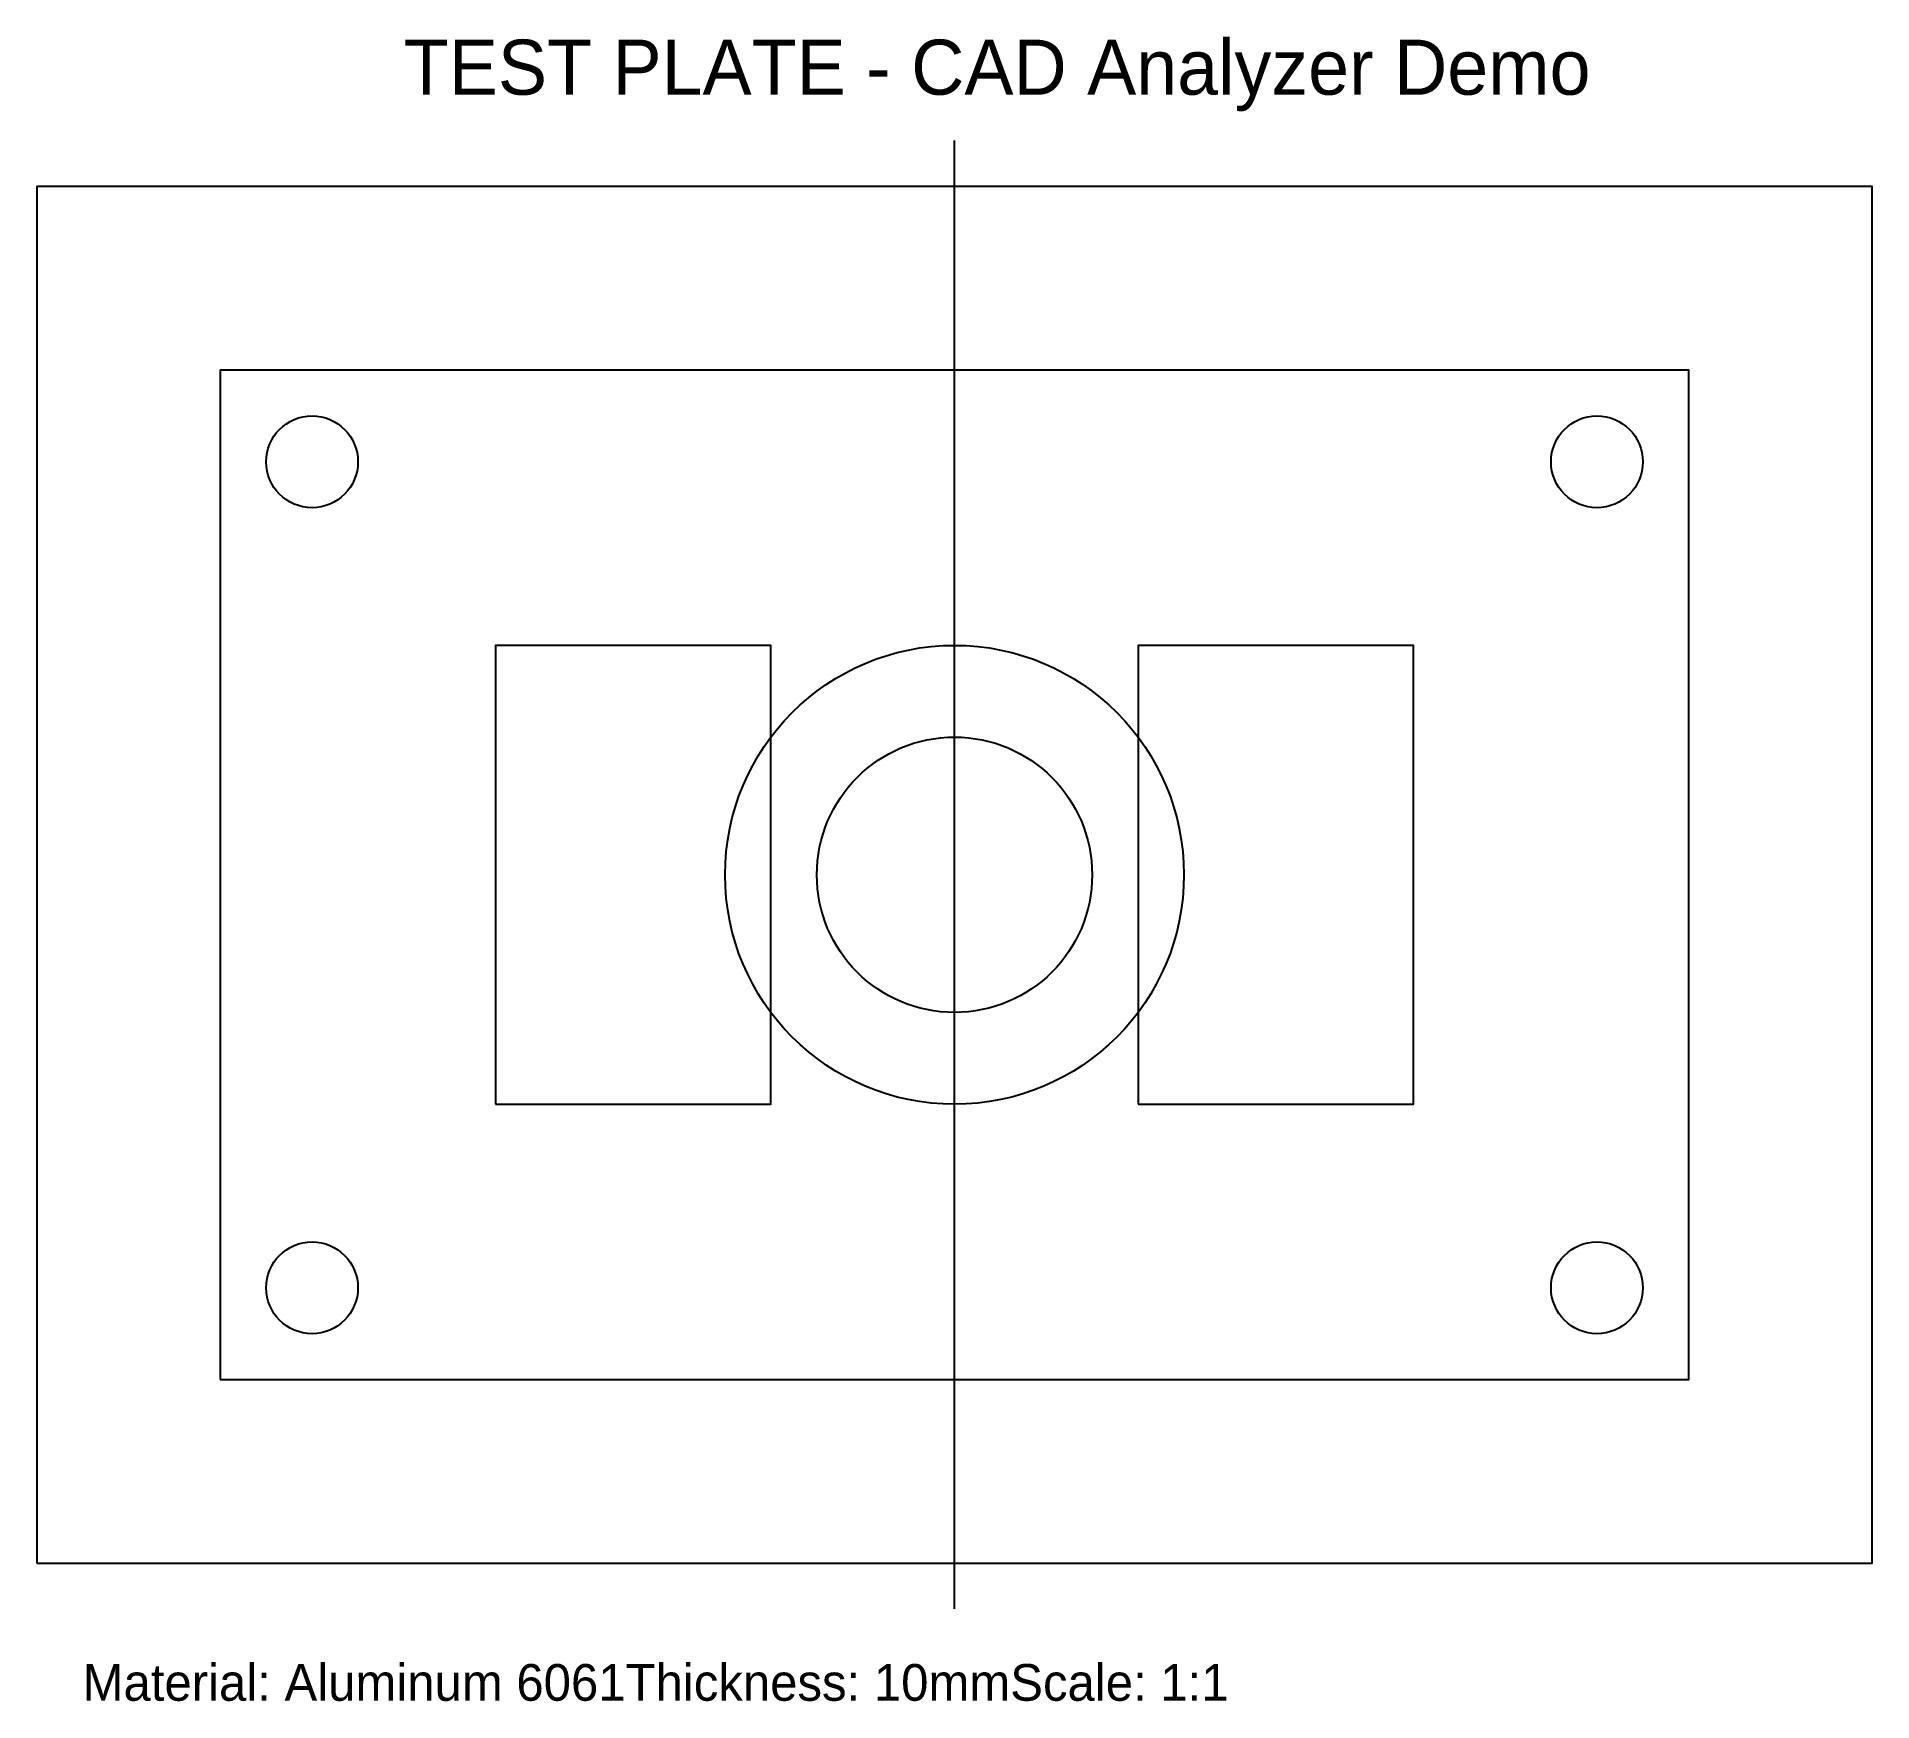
# Model space of a CAD drawing. Header units: millimetres. Extents: x 0 to 200, y -15 to 166.
import ezdxf

# ---------------------------------------------------------------- set-up
doc = ezdxf.new("R2010")
doc.units = ezdxf.units.MM
for name, color, linetype in [('HOLES', 4, 'Continuous'), ('MOUNTS', 5, 'Continuous'), ('OUTLINE', 1, 'Continuous'), ('POCKETS', 3, 'Continuous'), ('TEXT', 7, 'Continuous')]:
    doc.layers.add(name, color=color, linetype=linetype)

msp = doc.modelspace()

# ---------------------------------------------------------------- linework, layer by layer
at = {"layer": 'HOLES'}
for centre in [(30, 120), (170, 120), (30, 30), (170, 30)]:
    msp.add_circle(centre, 5, dxfattribs=at)
at = {"layer": 'MOUNTS'}
for radius in [25, 15]:
    msp.add_circle((100, 75), radius, dxfattribs=at)
at = {"layer": 'OUTLINE'}
for points in [[(0, 0), (200, 0), (200, 150), (0, 150)], [(20, 20), (180, 20), (180, 130), (20, 130)]]:
    msp.add_lwpolyline(points, close=True, dxfattribs=at)
at = {"layer": 'POCKETS'}
for points in [[(50, 50), (80, 50), (80, 100), (50, 100)], [(120, 50), (150, 50), (150, 100), (120, 100)]]:
    msp.add_lwpolyline(points, close=True, dxfattribs=at)
at = {"layer": 'TEXT'}
msp.add_line((100, -5), (100, 155), dxfattribs=at)

# ---------------------------------------------------------------- texts
for s, height, p in [('TEST PLATE - CAD Analyzer Demo', 6, (40, 160)), ('Material: Aluminum 6061Thickness: 10mmScale: 1:1', 4, (5, -15))]:
    msp.add_text(s, height=height, dxfattribs=at).set_placement(p)

doc.saveas('drawing.dxf')
